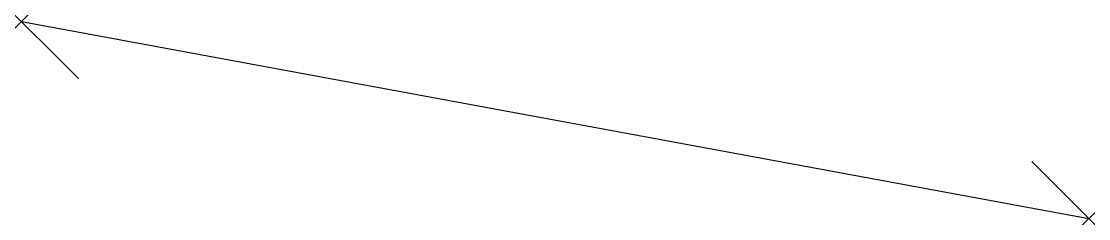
# Model space of a CAD drawing. Extents: x 16 to 34.7, y 9.3 to 12.8.
import ezdxf

# ---------------------------------------------------------------- set-up
doc = ezdxf.new("R2010")
doc.units = 0
doc.header["$PDMODE"] = 3
doc.layers.get('0').update_dxf_attribs({"linetype": 'CONTINUOUS'})

msp = doc.modelspace()

# ---------------------------------------------------------------- linework, layer by layer
msp.add_line((16.002, 12.779), (34.724, 9.317))
for p in [(16.002, 12.779), (34.724, 9.317)]:
    msp.add_point(p)

doc.saveas('drawing.dxf')
